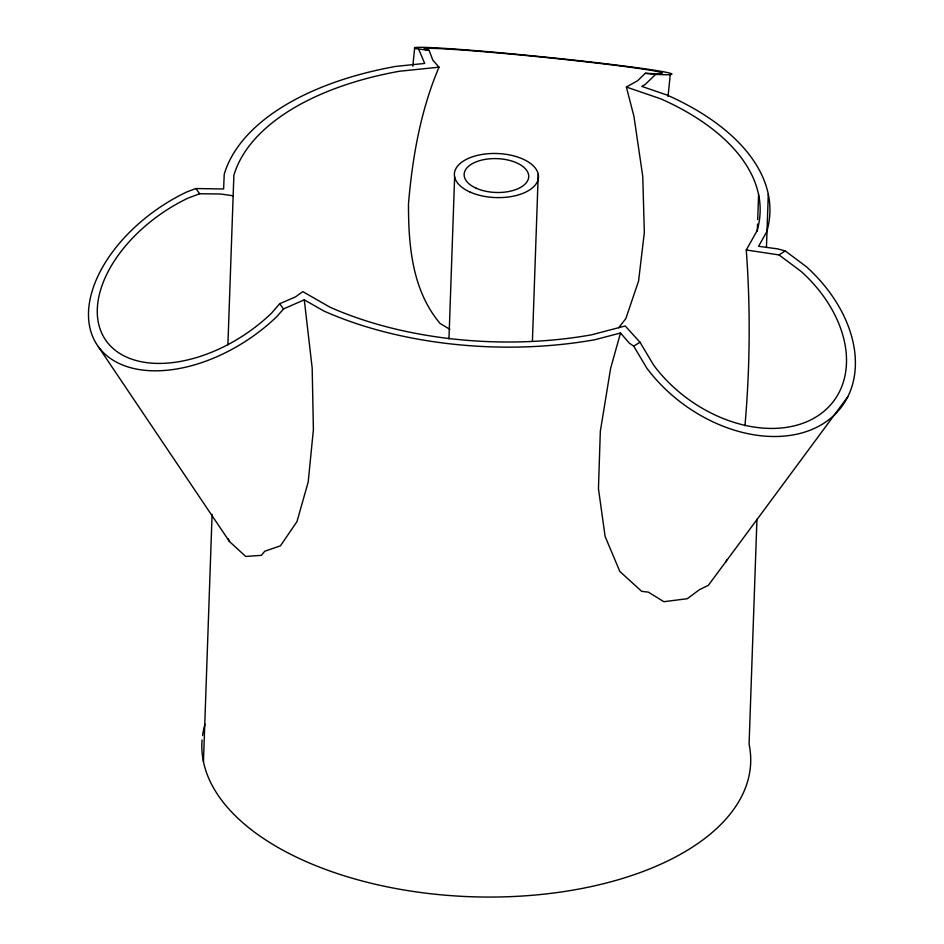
<?xml version="1.0" encoding="UTF-8"?>
<svg xmlns="http://www.w3.org/2000/svg" width="944" height="944" viewBox="0 0 944 944"><rect width="100%" height="100%" fill="white"/><g stroke="black" fill="none" stroke-linecap="round" stroke-linejoin="round"><path stroke-width="1.42" d="M449.91 329.35L440.128 323.509C412.08 290.292 408.41 245.487 408.492 203.786C412.445 157.188 420.611 110.401 439.019 67.177L399.536 71.237A264.792 138.744 2 0 0 233.876 175.301L227.893 344.867M203.456 761.725L212.093 514.362M448.966 338.955L454.63 176.894M532.428 340.678L538.245 174.203M757.3 231.386L757.56 224.023M757.713 219.61L758.587 194.594M756.946 519.235L749.088 744.202A274.574 143.866 2 0 1 485.476 897.048A274.574 143.866 2 0 1 202.063 739.966M766.445 247.21L768.298 194.275M744.958 425.756C750.055 367.322 750.586 308.464 746.267 249.971L757.076 230.773A264.792 138.744 2 0 0 661.142 98.978L626.368 87.037L633.931 116.301L642.758 176.351L644.339 232.554L638.569 281.076L625.837 318.6L618.674 327.733M412.788 66.316L414.723 47.436M668.045 96.43L670.287 74.458M304.287 299.826L312.181 368.113L313.396 429.614L308.204 481.971L296.971 521.607L280.451 545.821L264.768 551.237L261.394 555.343L245.723 556.441L229.463 541.537L98.377 346.719A129.21 79.508 -33.9 0 0 277.241 316.181L283.507 308.936L304.287 299.826L323.698 310.942A274.574 143.866 2 0 0 594.956 339.71L620.527 332.996L610.615 368.408L600.325 431.325L598.449 488.638L605.104 536.428L619.83 571.45L641.649 591.322L648.375 592.148L663.856 601.706L687.315 598.697L699.351 589.729L708.319 585.363L847.783 396.763M725.653 562.317L726.809 559.709M746.267 249.971L778.989 254.915L801.314 271.577A119.44 85.302 36.4 0 1 817.008 416.387A119.44 85.302 36.4 0 1 653.755 365.316L639.985 342.224L625.223 325.975L591.416 334.837A264.792 138.744 2 0 1 329.81 307.107L302.8 291.625L295.389 296.959L279.707 303.708L271.742 312.924A119.44 73.502 -33.9 0 1 106.412 341.15A119.44 73.502 -33.9 0 1 188.139 198.075L199.68 193.756L220.436 193.992L233.026 195.762M439.019 67.177L432.871 60.215L429.107 50.374L425.083 49.525A119.44 3.788 5.8 0 1 555.367 58.469A119.44 3.788 5.8 0 1 653.272 73.644L645.33 73.302L637.578 80.759L626.368 87.037M429.107 50.374L415.478 48.592A129.21 4.106 5.8 0 1 556.417 58.268A129.21 4.106 5.8 0 1 662.334 74.682L655.655 74.399L645.141 84.5L641.778 86.388L667.255 95.132A274.574 143.866 2 0 1 766.74 231.799L758.575 246.278L777.809 248.909L785.278 250.962L806.506 266.822A129.21 92.288 36.4 0 1 823.487 423.478A129.21 92.288 36.4 0 1 646.876 368.231L633.719 346.165L629.27 343.109L620.527 332.996M633.719 346.165L639.985 342.224M778.989 254.915L785.278 250.962M418.699 49.277L424.682 63.425L395.996 66.375A274.574 143.866 2 0 0 224.224 174.286L223.61 188.977L195.88 188.54L186.806 191.939A129.21 79.508 -33.9 0 0 98.377 346.719M645.33 73.302L655.655 74.399M195.88 188.54L199.68 193.756M279.707 303.708L283.507 308.936M228.33 538.906L229.463 541.537M202.547 735.624A274.574 143.866 2 0 1 205.013 724.201M476.224 188.245A32.297 16.921 2 0 0 528.345 178.923A32.297 16.921 2 0 0 484.732 159.465A32.297 16.921 2 0 0 476.224 188.245M470.112 192.08A42.079 22.042 2 0 0 538.009 179.95A42.079 22.042 2 0 0 481.192 154.604A42.079 22.042 2 0 0 470.112 192.08"/></g></svg>
